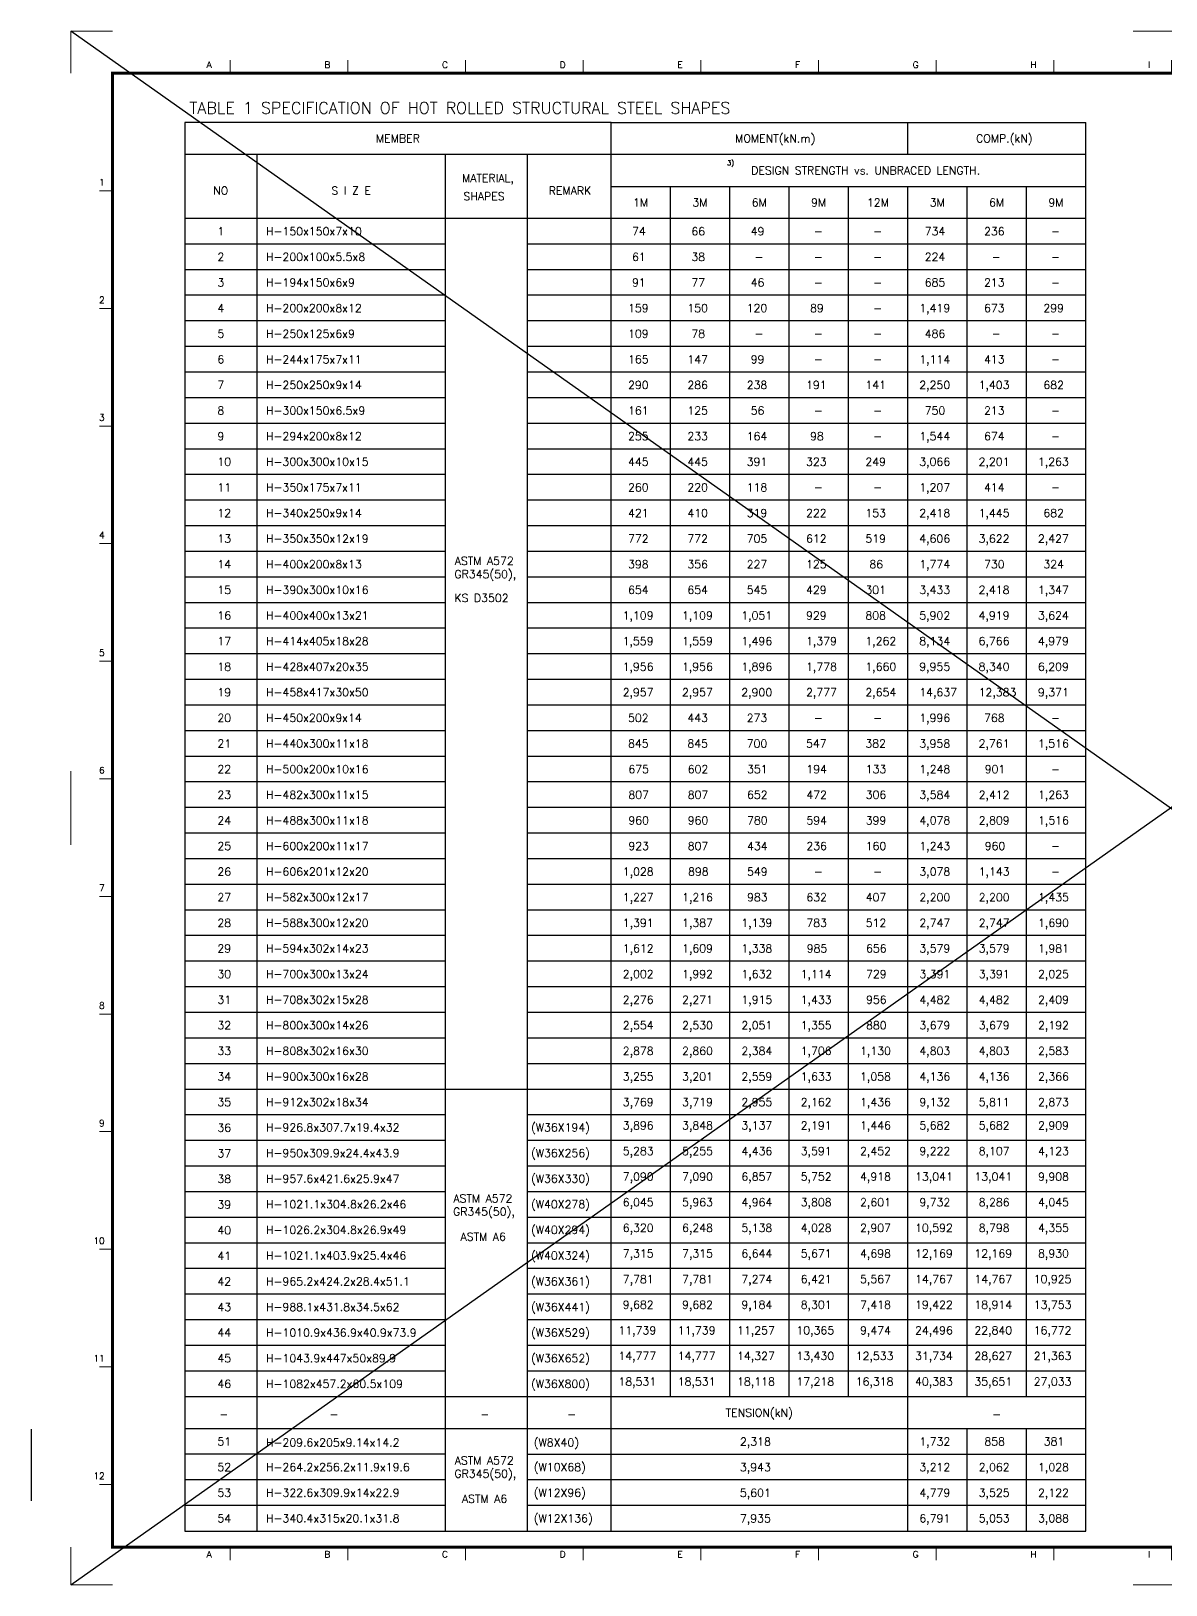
# Model space of a CAD drawing. Header units: millimetres. Extents: x 406291 to 729282, y -334810 to -232173.
# Drawn here: x 406291 to 479915, y -334810 to -233935 of the extents above; entities that cross this region are included whole.
import ezdxf
from ezdxf.enums import TextEntityAlignment as Align

# ---------------------------------------------------------------- set-up
doc = ezdxf.new("R2010")
doc.units = ezdxf.units.MM
doc.header["$LTSCALE"] = 150
doc.linetypes.add('CENTER', pattern=[32.5, 25, -2.5, 2.5, -2.5])
for name, color, linetype in [('BP', 4, 'Continuous'), ('G', 3, 'Continuous'), ('LIST TEXT1', 3, 'CENTER'), ('LIST TEXT2', 7, 'CENTER'), ('T', 4, 'Continuous')]:
    doc.layers.add(name, color=color, linetype=linetype)
doc.styles.add('COMPLEX', font='COMPLEX', dxfattribs={"height": 3.5})
doc.styles.add('ROMANS', font='romans.shx')

# ---------------------------------------------------------------- blocks, each defined once
blk = doc.blocks.new('TITLE')
at = {"color": 7, "linetype": 'Continuous', "lineweight": 0}
for p, q in [((-712108, 219442), (-712108, 220291)), ((-704473, 219442), (-704473, 220291)), ((-696839, 219442), (-696839, 220291)), ((-689204, 219442), (-689204, 220291)), ((-681570, 219442), (-681570, 220291)), ((-673935, 219442), (-673935, 220291)), ((-666301, 219442), (-666301, 220291)), ((-658666, 219442), (-658666, 220291)), ((-651032, 219442), (-651032, 220291)), ((-643397, 219442), (-643397, 220291)), ((-635763, 219442), (-635763, 220291)), ((-628128, 219442), (-628128, 220291)), ((-620494, 219442), (-620494, 220291)), ((-612859, 219442), (-612859, 220291)), ((-605225, 219442), (-605225, 220291)), ((-597590, 219442), (-597590, 220291)), ((-589956, 219442), (-589956, 220291)), ((-719742, 211808), (-720590, 211808)), ((-582321, 211808), (-581473, 211808)), ((-719742, 204173), (-720590, 204173)), ((-582321, 204173), (-581473, 204173)), ((-719742, 196539), (-720590, 196539)), ((-582321, 196539), (-581473, 196539)), ((-719742, 188904), (-720590, 188904)), ((-582321, 188904), (-581473, 188904)), ((-719742, 181270), (-720590, 181270)), ((-582321, 181270), (-581473, 181270)), ((-719742, 173636), (-720590, 173636)), ((-582321, 173636), (-581473, 173636)), ((-719742, 166001), (-720590, 166001)), ((-582321, 166001), (-581473, 166001)), ((-719742, 158367), (-720590, 158367)), ((-582321, 158367), (-581473, 158367)), ((-719742, 150732), (-720590, 150732)), ((-582321, 150732), (-581473, 150732)), ((-719742, 143098), (-720590, 143098)), ((-582321, 143098), (-581473, 143098)), ((-582321, 139347), (-582321, 142791)), ((-582321, 136310), (-581473, 136310)), ((-719742, 135463), (-720590, 135463)), ((-582321, 128675), (-581473, 128675)), ((-719742, 127829), (-720590, 127829)), ((-712108, 123757), (-712108, 122909)), ((-704473, 123757), (-704473, 122909)), ((-696839, 123757), (-696839, 122909)), ((-689204, 123757), (-689204, 122909)), ((-681570, 123757), (-681570, 122909)), ((-673935, 123757), (-673935, 122909)), ((-666301, 123757), (-666301, 122909)), ((-658666, 123757), (-658666, 122909)), ((-651032, 123757), (-651032, 122909)), ((-643397, 123757), (-643397, 122909)), ((-635763, 123757), (-635763, 122909)), ((-628128, 123757), (-628128, 122909)), ((-620494, 123757), (-620494, 122909)), ((-612859, 123757), (-612859, 122909)), ((-605225, 123757), (-605225, 122909)), ((-597590, 123757), (-597590, 122909)), ((-597590, 123757), (-597590, 122909)), ((-589956, 123757), (-589956, 122909))]:
    blk.add_line(p, q, dxfattribs=at)
for points in [[(-719742, 222178), (-722457, 222178), (-722457, 219442)], [(-648717, 222178), (-653517, 222178)], [(-579777, 219442), (-579777, 222178), (-582321, 222178)], [(-722457, 174140), (-722457, 169340)], [(-579777, 169340), (-579777, 174140)], [(-722457, 123757), (-722457, 121303), (-719742, 121303)], [(-582321, 121303), (-579777, 121303), (-579777, 123757)], [(-653517, 121303), (-648717, 121303)]]:
    blk.add_lwpolyline(points, dxfattribs=at)
at = {"color": 7, "linetype": 'Continuous', "lineweight": 0, "const_width": 204}
blk.add_lwpolyline([(-719742, 219442), (-719742, 123757), (-582321, 123757), (-582321, 219442)], close=True, dxfattribs=at)
at = {"layer": 'G', "color": 7}
blk.add_line((-582321, 154947), (-582321, 166001), dxfattribs=at)
at = {"color": 7, "linetype": 'Continuous', "lineweight": 0, "style": 'COMPLEX'}
for s, height, p in [('A', 424, (-713634, 219782)), ('B', 424, (-706000, 219782)), ('C', 424, (-698366, 219782)), ('D', 424, (-690731, 219782)), ('E', 424, (-683097, 219782)), ('F', 424, (-675462, 219782)), ('G', 424, (-667828, 219782)), ('H', 424, (-660193, 219782)), ('I', 424, (-652559, 219782)), ('J', 424, (-644924, 219782)), ('K', 424, (-637290, 219782)), ('L', 424, (-629655, 219782)), ('M', 424, (-622021, 219782)), ('M', 424, (-622021, 219782)), ('N', 424, (-614386, 219782)), ('O', 424, (-606752, 219782)), ('P', 424, (-599117, 219782)), ('Q', 424, (-591483, 219782)), ('1', 424, (-581982, 212147)), ('2', 424, (-581982, 204513)), ('3', 424, (-581982, 196878)), ('4', 424, (-581982, 189244)), ('5', 424, (-581982, 181609)), ('6', 424, (-581982, 173975)), ('7', 424, (-581982, 166340)), ('8', 424, (-581982, 158706)), ('9', 424, (-581982, 151071)), ('10', 424.1, (-581982, 143437)), ('11', 424.1, (-581982, 136649)), ('12', 424.1, (-581982, 129014)), ('A', 424, (-713634, 123078)), ('B', 424, (-706000, 123078)), ('C', 424, (-698366, 123078)), ('D', 424, (-690731, 123078)), ('E', 424, (-683097, 123078)), ('F', 424, (-675462, 123078)), ('G', 424, (-667828, 123078)), ('H', 424, (-660193, 123078)), ('I', 424, (-652559, 123078)), ('J', 424, (-644924, 123078)), ('K', 424, (-637290, 123078)), ('L', 424, (-629655, 123078)), ('M', 424, (-622021, 123078)), ('N', 424, (-614386, 123078)), ('O', 424, (-606752, 123078)), ('P', 424, (-599117, 123078)), ('Q', 424, (-591483, 123078))]:
    blk.add_text(s, height=height, dxfattribs=at).set_placement(p)
for s, height, p in [('1', 424, (-720251, 212147)), ('1', 424, (-720251, 212147)), ('2', 424, (-720251, 204513)), ('3', 424, (-720251, 196878)), ('4', 424, (-720251, 189244)), ('5', 424, (-720251, 181609)), ('6', 424, (-720251, 173975)), ('7', 424, (-720251, 166340)), ('8', 424, (-720251, 158706)), ('9', 424, (-720251, 151071)), ('10', 424.1, (-720251, 143437)), ('11', 424.1, (-720251, 135802)), ('12', 424.1, (-720251, 128168))]:
    blk.add_text(s, height=height, dxfattribs=at).set_placement(p, align=Align.RIGHT)
at = {"color": 7, "linetype": 'Continuous', "lineweight": 0, "style": 'ROMANS', "width": 0.8}
blk.add_text('A0 (1189mm X 841mm)', height=300, dxfattribs=at).set_placement((-582321, 122865), align=Align.RIGHT)

msp = doc.modelspace()

# ---------------------------------------------------------------- linework, layer by layer
at = {"layer": 'BP', "color": 7}
for p, q in [((551539, -334810), (408859, -233935)), ((408859, -334810), (551539, -233935))]:
    msp.add_line(p, q, dxfattribs=at)
at = {"layer": 'BP'}
for p, q in [((443918, -239866), (474710, -239866)), ((443918, -244023), (474710, -244023)), ((406291, -324694), (406291, -329350))]:
    msp.add_line(p, q, dxfattribs=at)
at = {"layer": 'G', "color": 4}
for p, q in [((463163, -241945), (463163, -239866)), ((474710, -241945), (416257, -241945)), ((463163, -331320), (463163, -244023)), ((474710, -246102), (416257, -246102)), ((474710, -322590), (416257, -322590)), ((474710, -324669), (416257, -324669))]:
    msp.add_line(p, q, dxfattribs=at)
msp.add_lwpolyline([(443918, -331320), (443918, -239866), (416257, -239866), (416257, -331320), (474710, -331320), (474710, -239866)], dxfattribs=at)
at = {"layer": 'T', "color": 6}
for p, q in [((420933, -241945), (420933, -319265)), ((420933, -241945), (420933, -294323)), ((433179, -319265), (433179, -241945)), ((438501, -319265), (438501, -241945)), ((447767, -322590), (447767, -244023)), ((451616, -322590), (451616, -244023)), ((455465, -322590), (455465, -244023)), ((459314, -322590), (459314, -244023)), ((467012, -322590), (467012, -244023)), ((470861, -322590), (470861, -244023)), ((433179, -247765), (416257, -247765)), ((474710, -247765), (438501, -247765)), ((433179, -249427), (416257, -249427)), ((474710, -249427), (438501, -249427)), ((433179, -251090), (416257, -251090)), ((474710, -251090), (438501, -251090)), ((433179, -252753), (416257, -252753)), ((474710, -252753), (438501, -252753)), ((433179, -254416), (416257, -254416)), ((474710, -254416), (438501, -254416)), ((433179, -256079), (416257, -256079)), ((474710, -256079), (438501, -256079)), ((433179, -257741), (416257, -257741)), ((474710, -257741), (438501, -257741)), ((433179, -259404), (416257, -259404)), ((474710, -259404), (438501, -259404)), ((433179, -261067), (416257, -261067)), ((474710, -261067), (438501, -261067)), ((433179, -262730), (416257, -262730)), ((474710, -262730), (438501, -262730)), ((433179, -264393), (416257, -264393)), ((474710, -264393), (438501, -264393)), ((433179, -266055), (416257, -266055)), ((474710, -266055), (438501, -266055)), ((433179, -267718), (416257, -267718)), ((474710, -267718), (438501, -267718)), ((433179, -269381), (416257, -269381)), ((474710, -269381), (438501, -269381)), ((433179, -271044), (416257, -271044)), ((474710, -271044), (438501, -271044)), ((433179, -272706), (416257, -272706)), ((474710, -272706), (438501, -272706)), ((433179, -274369), (416257, -274369)), ((474710, -274369), (438501, -274369)), ((433179, -276032), (416257, -276032)), ((474710, -276032), (438501, -276032)), ((433179, -277695), (416257, -277695)), ((474710, -277695), (438501, -277695)), ((433179, -279358), (416257, -279358)), ((474710, -279358), (438501, -279358)), ((433179, -281020), (416257, -281020)), ((474710, -281020), (438501, -281020)), ((433179, -282683), (416257, -282683)), ((474710, -282683), (438501, -282683)), ((433179, -284346), (416257, -284346)), ((474710, -284346), (438501, -284346)), ((433179, -286009), (416257, -286009)), ((474710, -286009), (438501, -286009)), ((433179, -287672), (416257, -287672)), ((474710, -287672), (438501, -287672)), ((433179, -289334), (416257, -289334)), ((474710, -289334), (438501, -289334)), ((433179, -290997), (416257, -290997)), ((474710, -290997), (438501, -290997)), ((433179, -292660), (416257, -292660)), ((474710, -292660), (438501, -292660)), ((433179, -294323), (416257, -294323)), ((474710, -294323), (438501, -294323)), ((433179, -295986), (416257, -295986)), ((474710, -295986), (438501, -295986)), ((433179, -297648), (416257, -297648)), ((474710, -297648), (438501, -297648)), ((433179, -299311), (416257, -299311)), ((474710, -299311), (438501, -299311)), ((474710, -299311), (438501, -299311)), ((433179, -300974), (416257, -300974)), ((474710, -300974), (438501, -300974)), ((474710, -302637), (416257, -302637)), ((433179, -304300), (416257, -304300)), ((474710, -304300), (438501, -304300)), ((433179, -305962), (416257, -305962)), ((474710, -305962), (438501, -305962)), ((433179, -307625), (416257, -307625)), ((474710, -307625), (438501, -307625)), ((433179, -309288), (416257, -309288)), ((433179, -309288), (416257, -309288)), ((474710, -309288), (438501, -309288)), ((433179, -310951), (416257, -310951)), ((433179, -310951), (416257, -310951)), ((474710, -310951), (438501, -310951)), ((474710, -310951), (438501, -310951)), ((433179, -312614), (416257, -312614)), ((433179, -312614), (416257, -312614)), ((474710, -312614), (438501, -312614)), ((474710, -312614), (438501, -312614)), ((433179, -314276), (416257, -314276)), ((474710, -314276), (438501, -314276)), ((474710, -314276), (438501, -314276)), ((433179, -315939), (416257, -315939)), ((474710, -315939), (438501, -315939)), ((433179, -317602), (416257, -317602)), ((474710, -317602), (438501, -317602)), ((433179, -319265), (416257, -319265)), ((420933, -319265), (420933, -331320)), ((433179, -331320), (433179, -319265)), ((438501, -331320), (438501, -319265)), ((474710, -319265), (438501, -319265)), ((433179, -320927), (416257, -320927)), ((474710, -320927), (438501, -320927)), ((467012, -331320), (467012, -324669)), ((470861, -331320), (470861, -324669)), ((433179, -326332), (416257, -326332)), ((438501, -326332), (474710, -326332)), ((433179, -327994), (416257, -327994)), ((474710, -327994), (438501, -327994)), ((474710, -327994), (438501, -327994)), ((433179, -329657), (416257, -329657)), ((474710, -329657), (438501, -329657))]:
    msp.add_line(p, q, dxfattribs=at)

# ---------------------------------------------------------------- block references
at = {"layer": 'BP'}
msp.add_blockref('TITLE', (1131315, -456113), dxfattribs=at)

# ---------------------------------------------------------------- texts
at = {"layer": 'LIST TEXT1', "style": 'ROMANS'}
msp.add_text('TABLE 1 SPECIFICATION OF HOT ROLLED STRUCTURAL STEEL SHAPES', height=756, dxfattribs=at).set_placement((416567, -239301))
at = {"layer": 'LIST TEXT2', "style": 'ROMANS'}
for s, height, p in [('MEMBER', 519.6, (430087, -240906)), ('MOMENT(kN.m)', 519.62, (454570, -240906)), ('COMP.(kN)', 519.6, (469435, -240906)), ('3)', 311.8, (451671, -242489)), ('DESIGN STRENGTH vs. UNBRACED LENGTH.', 519.62, (460435, -242984)), ('NO', 519.6, (418595, -244295)), ('S I Z E', 519.6, (427056, -244295)), ('MATERIAL,', 519.6, (435931, -243479)), ('REMARK', 519.6, (441253, -244295)), ('SHAPES', 519.6, (435676, -244658)), ('1M', 519.6, (445835, -245063)), ('3M', 519.6, (449684, -245063)), ('6M', 519.6, (453533, -245063)), ('9M', 519.6, (457382, -245063)), ('12M', 519.6, (461231, -245063)), ('3M', 519.6, (465080, -245063)), ('6M', 519.6, (468929, -245063)), ('9M', 519.6, (472778, -245063)), ('TENSION(kN)', 519.62, (453534, -323630))]:
    msp.add_text(s, height=height, dxfattribs=at).set_placement(p, align=Align.MIDDLE_CENTER)
for s, height, p in [('1', 520, (418378, -246933)), ('H-150x150x7x10', 519.62, (421529, -246933)), ('74', 519.6, (445277, -246933)), ('66', 519.6, (449126, -246933)), ('49', 519.6, (452975, -246933)), ('-', 520, (457071, -246933)), ('-', 520, (460920, -246933)), ('734', 519.6, (464266, -246933)), ('236', 519.6, (468115, -246933)), ('-', 520, (472467, -246933)), ('2', 520, (418378, -248596)), ('H-200x100x5.5x8', 519.62, (421529, -248596)), ('61', 519.6, (445277, -248596)), ('38', 519.6, (449126, -248596)), ('-', 520, (453222, -248596)), ('-', 520, (457071, -248596)), ('-', 520, (460920, -248596)), ('224', 519.6, (464266, -248596)), ('-', 520, (468618, -248596)), ('-', 520, (472467, -248596)), ('3', 520, (418378, -250259)), ('H-194x150x6x9', 519.62, (421529, -250259)), ('91', 519.6, (445277, -250259)), ('77', 519.6, (449126, -250259)), ('46', 519.6, (452975, -250259)), ('685', 519.6, (464266, -250259)), ('213', 519.6, (468115, -250259)), ('-', 520, (457071, -250259)), ('-', 520, (460920, -250259)), ('-', 520, (472467, -250259)), ('4', 520, (418378, -251922)), ('H-200x200x8x12', 519.62, (421529, -251922)), ('159', 519.6, (445021, -251922)), ('150', 519.6, (448870, -251922)), ('120', 519.6, (452719, -251922)), ('89', 519.6, (456825, -251922)), ('-', 520, (460920, -251922)), ('1,419', 519.6, (463915, -251922)), ('673', 519.6, (468115, -251922)), ('299', 519.6, (471964, -251922)), ('5', 520, (418378, -253584)), ('H-250x125x6x9', 519.62, (421529, -253584)), ('109', 519.6, (445021, -253584)), ('78', 519.6, (449126, -253584)), ('-', 520, (453222, -253584)), ('-', 520, (457071, -253584)), ('-', 520, (460920, -253584)), ('486', 519.6, (464266, -253584)), ('-', 520, (468618, -253584)), ('-', 520, (472467, -253584)), ('6', 520, (418378, -255247)), ('H-244x175x7x11', 519.62, (421529, -255247)), ('165', 519.6, (445021, -255247)), ('147', 519.6, (448870, -255247)), ('99', 519.6, (452975, -255247)), ('1,114', 519.6, (463915, -255247)), ('413', 519.6, (468115, -255247)), ('-', 520, (457071, -255247)), ('-', 520, (460920, -255247)), ('-', 520, (472467, -255247)), ('7', 520, (418378, -256910)), ('H-250x250x9x14', 519.62, (421529, -256910)), ('290', 519.6, (445021, -256910)), ('286', 519.6, (448870, -256910)), ('238', 519.6, (452719, -256910)), ('191', 519.6, (456568, -256910)), ('141', 519.6, (460417, -256910)), ('2,250', 519.6, (463915, -256910)), ('1,403', 519.6, (467764, -256910)), ('682', 519.6, (471964, -256910)), ('8', 520, (418378, -258573)), ('H-300x150x6.5x9', 519.62, (421529, -258573)), ('161', 519.6, (445021, -258573)), ('125', 519.6, (448870, -258573)), ('56', 519.6, (452975, -258573)), ('-', 520, (457071, -258573)), ('-', 520, (460920, -258573)), ('750', 519.6, (464266, -258573)), ('213', 519.6, (468115, -258573)), ('-', 520, (472467, -258573)), ('9', 520, (418378, -260236)), ('H-294x200x8x12', 519.62, (421529, -260236)), ('255', 519.6, (445021, -260236)), ('233', 519.6, (448870, -260236)), ('164', 519.6, (452719, -260236)), ('98', 519.6, (456825, -260236)), ('1,544', 519.6, (463915, -260236)), ('674', 519.6, (468115, -260236)), ('-', 520, (460920, -260236)), ('-', 520, (472467, -260236)), ('10', 519.6, (418378, -261898)), ('H-300x300x10x15', 519.62, (421529, -261898)), ('445', 519.6, (445021, -261898)), ('445', 519.6, (448870, -261898)), ('391', 519.6, (452719, -261898)), ('323', 519.6, (456568, -261898)), ('249', 519.6, (460417, -261898)), ('3,066', 519.6, (463915, -261898)), ('2,201', 519.6, (467764, -261898)), ('1,263', 519.6, (471613, -261898)), ('11', 519.6, (418378, -263561)), ('H-350x175x7x11', 519.62, (421529, -263561)), ('260', 519.6, (445021, -263561)), ('220', 519.6, (448870, -263561)), ('118', 519.6, (452719, -263561)), ('-', 520, (457071, -263561)), ('-', 520, (460920, -263561)), ('1,207', 519.6, (463915, -263561)), ('414', 519.6, (468115, -263561)), ('-', 520, (472467, -263561)), ('12', 519.6, (418378, -265224)), ('H-340x250x9x14', 519.62, (421529, -265224)), ('421', 519.6, (445021, -265224)), ('410', 519.6, (448870, -265224)), ('319', 519.6, (452719, -265224)), ('222', 519.6, (456568, -265224)), ('153', 519.6, (460417, -265224)), ('2,418', 519.6, (463915, -265224)), ('1,445', 519.6, (467764, -265224)), ('682', 519.6, (471964, -265224)), ('13', 519.6, (418378, -266887)), ('H-350x350x12x19', 519.62, (421529, -266887)), ('772', 519.6, (445021, -266887)), ('772', 519.6, (448870, -266887)), ('705', 519.6, (452719, -266887)), ('612', 519.6, (456568, -266887)), ('519', 519.6, (460417, -266887)), ('4,606', 519.6, (463915, -266887)), ('3,622', 519.6, (467764, -266887)), ('2,427', 519.6, (471613, -266887)), ('14', 519.6, (418378, -268550)), ('H-400x200x8x13', 519.62, (421529, -268550)), ('ASTM A572', 519.6, (433774, -268332)), ('398', 519.6, (445021, -268550)), ('356', 519.6, (448870, -268550)), ('227', 519.6, (452719, -268550)), ('125', 519.6, (456568, -268550)), ('86', 519.6, (460674, -268550)), ('1,774', 519.6, (463915, -268550)), ('730', 519.6, (468115, -268550)), ('324', 519.6, (471964, -268550)), ('GR345(50),', 519.6, (433753, -269191)), ('15', 519.6, (418378, -270212)), ('H-390x300x10x16', 519.62, (421529, -270212)), ('654', 519.6, (445021, -270212)), ('654', 519.6, (448870, -270212)), ('545', 519.6, (452719, -270212)), ('429', 519.6, (456568, -270212)), ('301', 519.6, (460417, -270212)), ('3,433', 519.6, (463915, -270212)), ('2,418', 519.6, (467764, -270212)), ('1,347', 519.6, (471613, -270212)), ('KS D3502', 519.6, (433753, -270737)), ('16', 519.6, (418378, -271875)), ('H-400x400x13x21', 519.62, (421529, -271875)), ('1,109', 519.6, (444669, -271875)), ('1,109', 519.6, (448518, -271875)), ('1,051', 519.6, (452367, -271875)), ('929', 519.6, (456568, -271875)), ('808', 519.6, (460417, -271875)), ('5,902', 519.6, (463915, -271875)), ('4,919', 519.6, (467764, -271875)), ('3,624', 519.6, (471613, -271875)), ('17', 519.6, (418378, -273538)), ('H-414x405x18x28', 519.62, (421529, -273538)), ('1,559', 519.6, (444669, -273538)), ('1,559', 519.6, (448518, -273538)), ('1,496', 519.6, (452367, -273538)), ('1,379', 519.6, (456568, -273538)), ('1,262', 519.6, (460417, -273538)), ('8,134', 519.6, (463915, -273538)), ('6,766', 519.6, (467764, -273538)), ('4,979', 519.6, (471613, -273538)), ('18', 519.6, (418378, -275201)), ('H-428x407x20x35', 519.62, (421529, -275201)), ('1,956', 519.6, (444669, -275201)), ('1,956', 519.6, (448518, -275201)), ('1,896', 519.6, (452367, -275201)), ('1,778', 519.6, (456568, -275201)), ('1,660', 519.6, (460417, -275201)), ('9,955', 519.6, (463915, -275201)), ('8,340', 519.6, (467764, -275201)), ('6,209', 519.6, (471613, -275201)), ('19', 519.6, (418378, -276863)), ('H-458x417x30x50', 519.62, (421529, -276863)), ('2,957', 519.6, (444669, -276863)), ('2,957', 519.6, (448518, -276863)), ('2,900', 519.6, (452367, -276863)), ('2,777', 519.6, (456568, -276863)), ('2,654', 519.6, (460417, -276863)), ('14,637', 519.6, (463915, -276863)), ('12,383', 519.6, (467764, -276863)), ('9,371', 519.6, (471613, -276863)), ('20', 519.6, (418378, -278526)), ('H-450x200x9x14', 519.62, (421529, -278526)), ('502', 519.6, (445021, -278526)), ('443', 519.6, (448870, -278526)), ('273', 519.6, (452719, -278526)), ('1,996', 519.6, (463915, -278526)), ('768', 519.6, (468115, -278526)), ('-', 520, (457071, -278526)), ('-', 520, (460920, -278526)), ('-', 520, (472467, -278526)), ('21', 519.6, (418378, -280189)), ('H-440x300x11x18', 519.62, (421529, -280189)), ('845', 519.6, (445021, -280189)), ('845', 519.6, (448870, -280189)), ('700', 519.6, (452719, -280189)), ('547', 519.6, (456568, -280189)), ('382', 519.6, (460417, -280189)), ('3,958', 519.6, (463915, -280189)), ('2,761', 519.6, (467764, -280189)), ('1,516', 519.6, (471613, -280189)), ('22', 519.6, (418378, -281852)), ('H-500x200x10x16', 519.62, (421529, -281852)), ('675', 519.6, (445042, -281852)), ('602', 519.6, (448891, -281852)), ('351', 519.6, (452740, -281852)), ('194', 519.6, (456589, -281852)), ('133', 519.6, (460439, -281852)), ('1,248', 519.6, (463922, -281852)), ('901', 519.6, (468159, -281852)), ('-', 520, (472467, -281852)), ('23', 519.6, (418378, -283515)), ('H-482x300x11x15', 519.62, (421529, -283515)), ('807', 519.6, (445042, -283515)), ('807', 519.6, (448891, -283515)), ('652', 519.6, (452740, -283515)), ('472', 519.6, (456589, -283515)), ('306', 519.6, (460439, -283515)), ('3,584', 519.6, (463922, -283515)), ('2,412', 519.6, (467771, -283515)), ('1,263', 519.6, (471620, -283515)), ('24', 519.6, (418378, -285177)), ('H-488x300x11x18', 519.62, (421529, -285177)), ('960', 519.6, (445042, -285177)), ('960', 519.6, (448891, -285177)), ('780', 519.6, (452740, -285177)), ('594', 519.6, (456589, -285177)), ('399', 519.6, (460439, -285177)), ('4,078', 519.6, (463922, -285177)), ('2,809', 519.6, (467771, -285177)), ('1,516', 519.6, (471620, -285177)), ('25', 519.6, (418378, -286840)), ('H-600x200x11x17', 519.62, (421529, -286840)), ('923', 519.6, (445042, -286840)), ('807', 519.6, (448891, -286840)), ('434', 519.6, (452740, -286840)), ('236', 519.6, (456589, -286840)), ('160', 519.6, (460439, -286840)), ('1,243', 519.6, (463922, -286840)), ('960', 519.6, (468159, -286840)), ('-', 520, (472467, -286840)), ('26', 519.6, (418378, -288503)), ('H-606x201x12x20', 519.62, (421529, -288503)), ('1,028', 519.6, (444677, -288503)), ('898', 519.6, (448914, -288503)), ('549', 519.6, (452740, -288503)), ('3,078', 519.6, (463922, -288503)), ('1,143', 519.6, (467771, -288503)), ('-', 520, (457071, -288503)), ('-', 520, (460920, -288503)), ('-', 520, (472467, -288503)), ('27', 519.6, (418378, -290166)), ('H-582x300x12x17', 519.62, (421529, -290166)), ('1,227', 519.6, (444677, -290166)), ('1,216', 519.6, (448526, -290166)), ('983', 519.6, (452740, -290166)), ('632', 519.6, (456589, -290166)), ('407', 519.6, (460439, -290166)), ('2,200', 519.6, (463922, -290166)), ('2,200', 519.6, (467771, -290166)), ('1,435', 519.6, (471620, -290166)), ('28', 519.6, (418378, -291829)), ('H-588x300x12x20', 519.62, (421529, -291829)), ('1,391', 519.6, (444677, -291829)), ('1,387', 519.6, (448526, -291829)), ('1,139', 519.6, (452375, -291829)), ('783', 519.6, (456589, -291829)), ('512', 519.6, (460439, -291829)), ('2,747', 519.6, (463922, -291829)), ('2,747', 519.6, (467771, -291829)), ('1,690', 519.6, (471620, -291829)), ('29', 519.6, (418378, -293491)), ('H-594x302x14x23', 519.62, (421529, -293491)), ('1,612', 519.6, (444677, -293491)), ('1,609', 519.6, (448526, -293491)), ('1,338', 519.6, (452375, -293491)), ('985', 519.6, (456612, -293491)), ('656', 519.6, (460461, -293491)), ('3,579', 519.6, (463922, -293491)), ('3,579', 519.6, (467771, -293491)), ('1,981', 519.6, (471620, -293491)), ('30', 519.6, (418378, -295154)), ('H-700x300x13x24', 519.62, (421529, -295154)), ('2,002', 519.6, (444677, -295154)), ('1,992', 519.6, (448526, -295154)), ('1,632', 519.6, (452375, -295154)), ('1,114', 519.6, (456224, -295154)), ('729', 519.6, (460461, -295154)), ('3,391', 519.6, (463922, -295154)), ('3,391', 519.6, (467771, -295154)), ('2,025', 519.6, (471620, -295154)), ('31', 519.6, (418378, -296817)), ('H-708x302x15x28', 519.62, (421529, -296817)), ('2,276', 519.6, (444677, -296817)), ('2,271', 519.6, (448526, -296817)), ('1,915', 519.6, (452375, -296817)), ('1,433', 519.6, (456224, -296817)), ('956', 519.6, (460461, -296817)), ('4,482', 519.6, (463922, -296817)), ('4,482', 519.6, (467771, -296817)), ('2,409', 519.6, (471620, -296817)), ('32', 519.6, (418378, -298480)), ('H-800x300x14x26', 519.62, (421529, -298480)), ('2,554', 519.6, (444677, -298480)), ('2,530', 519.6, (448526, -298480)), ('2,051', 519.6, (452375, -298480)), ('1,355', 519.6, (456224, -298480)), ('880', 519.6, (460461, -298480)), ('3,679', 519.6, (463922, -298480)), ('3,679', 519.6, (467771, -298480)), ('2,192', 519.6, (471620, -298480)), ('33', 519.6, (418378, -300143)), ('H-808x302x16x30', 519.62, (421529, -300143)), ('2,878', 519.6, (444677, -300143)), ('2,860', 519.6, (448526, -300143)), ('2,384', 519.6, (452375, -300143)), ('1,706', 519.6, (456224, -300143)), ('1,130', 519.6, (460073, -300143)), ('4,803', 519.6, (463922, -300143)), ('4,803', 519.6, (467771, -300143)), ('2,583', 519.6, (471620, -300143)), ('34', 519.6, (418378, -301805)), ('H-900x300x16x28', 519.62, (421529, -301805)), ('3,255', 519.6, (444677, -301805)), ('3,201', 519.6, (448526, -301805)), ('2,559', 519.6, (452375, -301805)), ('1,633', 519.6, (456224, -301805)), ('1,058', 519.6, (460073, -301805)), ('4,136', 519.6, (463922, -301805)), ('4,136', 519.6, (467771, -301805)), ('2,366', 519.6, (471620, -301805)), ('35', 519.6, (418378, -303468)), ('H-912x302x18x34', 519.62, (421529, -303468)), ('3,769', 519.6, (444677, -303468)), ('3,719', 519.6, (448526, -303468)), ('2,955', 519.6, (452375, -303468)), ('2,162', 519.6, (456224, -303468)), ('1,436', 519.6, (460073, -303468)), ('9,132', 519.6, (463922, -303468)), ('5,811', 519.6, (467771, -303468)), ('2,873', 519.6, (471620, -303468)), ('36', 519.6, (418378, -305131)), ('H-926.8x307.7x19.4x32', 519.62, (421529, -305112)), ('(W36X194)', 519.6, (438723, -305112)), ('3,896', 519.6, (444677, -304981)), ('3,848', 519.6, (448526, -304981)), ('3,137', 519.6, (452375, -304981)), ('2,191', 519.6, (456224, -304981)), ('1,446', 519.6, (460073, -304981)), ('5,682', 519.6, (463922, -304981)), ('5,682', 519.6, (467771, -304981)), ('2,909', 519.6, (471620, -304981)), ('37', 519.6, (418378, -306794)), ('H-950x309.9x24.4x43.9', 519.62, (421529, -306775)), ('(W36X256)', 519.6, (438723, -306775)), ('5,283', 519.6, (444677, -306644)), ('5,255', 519.6, (448526, -306644)), ('4,436', 519.6, (452375, -306644)), ('3,591', 519.6, (456224, -306644)), ('2,452', 519.6, (460073, -306644)), ('9,222', 519.6, (463922, -306644)), ('8,107', 519.6, (467771, -306644)), ('4,123', 519.6, (471620, -306644)), ('38', 519.6, (418378, -308457)), ('H-957.6x421.6x25.9x47', 519.62, (421529, -308438)), ('(W36X330)', 519.6, (438723, -308438)), ('7,090', 519.6, (444677, -308306)), ('7,090', 519.6, (448526, -308306)), ('6,857', 519.6, (452375, -308306)), ('5,752', 519.6, (456224, -308306)), ('4,918', 519.6, (460073, -308306)), ('13,041', 519.6, (463641, -308306)), ('13,041', 519.6, (467490, -308306)), ('9,908', 519.6, (471620, -308306)), ('ASTM A572', 519.6, (433686, -309719)), ('39', 519.6, (418378, -310119)), ('H-1021.1x304.8x26.2x46', 519.62, (421529, -310101)), ('GR345(50),', 519.6, (433665, -310578)), ('(W40X278)', 519.6, (438723, -310101)), ('6,045', 519.6, (444677, -309969)), ('5,963', 519.6, (448526, -309969)), ('4,964', 519.6, (452375, -309969)), ('3,808', 519.6, (456224, -309969)), ('2,601', 519.6, (460073, -309969)), ('9,732', 519.6, (463922, -309969)), ('8,286', 519.6, (467771, -309969)), ('4,045', 519.6, (471620, -309969)), ('40', 519.6, (418378, -311782)), ('H-1026.2x304.8x26.9x49', 519.62, (421529, -311763)), ('(W40X294)', 519.6, (438723, -311763)), ('6,320', 519.6, (444677, -311632)), ('6,248', 519.6, (448526, -311632)), ('5,138', 519.6, (452375, -311632)), ('4,028', 519.6, (456224, -311632)), ('2,907', 519.6, (460073, -311632)), ('10,592', 519.6, (463641, -311632)), ('8,798', 519.6, (467771, -311632)), ('4,355', 519.6, (471620, -311632)), ('ASTM A6', 519.6, (434154, -312202)), ('41', 519.6, (418378, -313445)), ('H-1021.1x403.9x25.4x46', 519.62, (421529, -313426)), ('(W40X324)', 519.6, (438723, -313426)), ('7,315', 519.6, (444677, -313295)), ('7,315', 519.6, (448526, -313295)), ('6,644', 519.6, (452375, -313295)), ('5,671', 519.6, (456224, -313295)), ('4,698', 519.6, (460073, -313295)), ('12,169', 519.6, (463641, -313295)), ('12,169', 519.6, (467490, -313295)), ('8,930', 519.6, (471620, -313295)), ('7,781', 519.6, (444677, -314958)), ('7,781', 519.6, (448526, -314958)), ('7,274', 519.6, (452375, -314958)), ('6,421', 519.6, (456224, -314958)), ('5,567', 519.6, (460073, -314958)), ('14,767', 519.6, (463641, -314958)), ('14,767', 519.6, (467490, -314958)), ('10,925', 519.6, (471339, -314958)), ('42', 519.6, (418378, -315108)), ('H-965.2x424.2x28.4x51.1', 519.62, (421529, -315108)), ('(W36X361)', 519.6, (438723, -315108)), ('43', 519.6, (418378, -316770)), ('H-988.1x431.8x34.5x62', 519.62, (421529, -316770)), ('(W36X441)', 519.6, (438723, -316770)), ('9,682', 519.6, (444677, -316620)), ('9,682', 519.6, (448526, -316620)), ('9,184', 519.6, (452375, -316620)), ('8,301', 519.6, (456224, -316620)), ('7,418', 519.6, (460073, -316620)), ('19,422', 519.6, (463641, -316620)), ('18,914', 519.6, (467490, -316620)), ('13,753', 519.6, (471339, -316620)), ('44', 519.6, (418378, -318433)), ('H-1010.9x436.9x40.9x73.9', 519.62, (421529, -318433)), ('(W36X529)', 519.6, (438723, -318433)), ('11,739', 519.6, (444396, -318283)), ('11,739', 519.6, (448245, -318283)), ('11,257', 519.6, (452094, -318283)), ('10,365', 519.6, (455943, -318283)), ('9,474', 519.6, (460073, -318283)), ('24,496', 519.6, (463641, -318283)), ('22,840', 519.6, (467490, -318283)), ('16,772', 519.6, (471339, -318283)), ('(W36X652)', 519.6, (438723, -320096)), ('14,777', 519.6, (444396, -319946)), ('14,777', 519.6, (448245, -319946)), ('14,327', 519.6, (452094, -319946)), ('13,430', 519.6, (455943, -319946)), ('12,533', 519.6, (459792, -319946)), ('31,734', 519.6, (463641, -319946)), ('28,627', 519.6, (467490, -319946)), ('21,363', 519.6, (471339, -319946)), ('45', 519.6, (418378, -320096)), ('H-1043.9x447x50x89.9', 519.62, (421529, -320096)), ('46', 519.6, (418378, -321759)), ('H-1082x457.2x60.5x109', 519.62, (421529, -321759)), ('(W36X800)', 519.6, (438723, -321759)), ('18,531', 519.6, (444396, -321609)), ('18,531', 519.6, (448245, -321609)), ('18,118', 519.6, (452094, -321609)), ('17,218', 519.6, (455943, -321609)), ('16,318', 519.6, (459792, -321609)), ('40,383', 519.6, (463641, -321609)), ('35,651', 519.6, (467490, -321609)), ('27,033', 519.6, (471339, -321609)), ('-', 520, (418509, -323727)), ('-', 520, (425650, -323727)), ('-', 520, (435437, -323727)), ('-', 520, (441078, -323727)), ('-', 520, (468640, -323727)), ('51', 519.6, (418378, -325500)), ('H-209.6x205x9.14x14.2', 519.62, (421529, -325566)), ('(W8X40)', 519.6, (438903, -325566)), ('2,318', 519.6, (452280, -325507)), ('1,732', 519.6, (463922, -325501)), ('858', 519.6, (468137, -325500)), ('381', 519.6, (471986, -325500)), ('ASTM A572', 519.6, (433774, -326730)), ('(W10X68)', 519.6, (438903, -327163)), ('52', 519.6, (418378, -327163)), ('H-264.2x256.2x11.9x19.6', 519.62, (421529, -327163)), ('GR345(50),', 519.6, (433753, -327590)), ('3,943', 519.6, (452280, -327170)), ('3,212', 519.6, (463922, -327164)), ('2,062', 519.6, (467771, -327164)), ('1,028', 519.6, (471620, -327164)), ('53', 519.6, (418378, -328826)), ('H-322.6x309.9x14x22.9', 519.62, (421529, -328826)), ('(W12X96)', 519.6, (438903, -328826)), ('5,601', 519.6, (452280, -328832)), ('4,779', 519.6, (463922, -328827)), ('3,525', 519.6, (467771, -328827)), ('2,122', 519.6, (471620, -328827)), ('ASTM A6', 519.6, (434242, -329214)), ('54', 519.6, (418378, -330489)), ('H-340.4x315x20.1x31.8', 519.62, (421529, -330489)), ('(W12X136)', 519.6, (438903, -330489)), ('7,935', 519.6, (452280, -330495)), ('6,791', 519.6, (463922, -330489)), ('5,053', 519.6, (467771, -330489)), ('3,088', 519.6, (471620, -330489))]:
    msp.add_text(s, height=height, dxfattribs=at).set_placement(p, align=Align.MIDDLE_LEFT)

doc.saveas('drawing.dxf')
